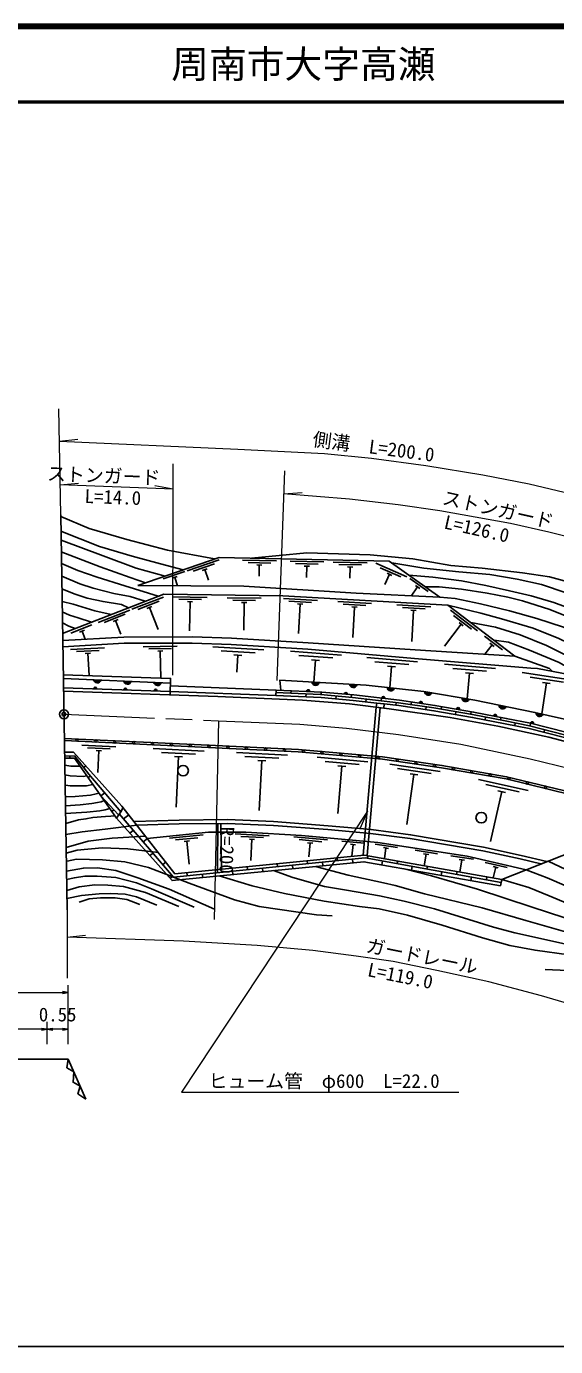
# Model space of a CAD drawing. Units: millimetres at full size, sheet at 1:1000, with parts at other scales. Extents: x 40000 to 680000, y 20000 to 380000.
# Drawn here: x 385840 to 455938, y 205000 to 380000 of the extents above; entities that cross this region are included whole.
import ezdxf
from ezdxf.enums import TextEntityAlignment as Align

# ---------------------------------------------------------------- set-up
doc = ezdxf.new("R2010")
doc.units = ezdxf.units.MM
doc.header["$LTSCALE"] = 1000
doc.header["$PDMODE"] = 32
doc.header["$PDSIZE"] = 500
doc.linetypes.add('CHAIN', pattern=[18.5, 12, -1.5, 3.5, -1.5])
for name, color, linetype, lineweight in [('M-BGD', 7, 'Continuous', 25), ('M-BMK', 2, 'CHAIN', 13), ('M-BMK-OTRS', 5, 'Continuous', 25), ('M-BMK-SRVR', 3, 'Continuous', 25), ('M-STR-HTXT', 7, 'Continuous', 13), ('M-TTL', 2, 'Continuous', 140), ('M-TTL-BAND', 7, 'Continuous', 25), ('M-TTL-LINE', 7, 'Continuous', 50)]:
    doc.layers.add(name, color=color, linetype=linetype, lineweight=lineweight)
doc.layers.add('M-OTRS', color=6, linetype='Continuous')
doc.layers.add('M-TTL-TXT', color=7, linetype='Continuous')
doc.styles.add('ＭＳ ゴシック', font='')
doc.styles.get('ＭＳ ゴシック').set_extended_font_data('MS Gothic')

# ---------------------------------------------------------------- blocks, each defined once
blk = doc.blocks.new('open_arrow')
at = {"color": 0, "linetype": 'Continuous', "lineweight": -2}
blk.add_lwpolyline([(7.5, 1.25), (0, 0), (7.5, -1.25)], dxfattribs=at)

msp = doc.modelspace()

# ---------------------------------------------------------------- hatches: boundary and pattern name
at = {"layer": 'M-BGD'}
for points in [[(394727, 293402), (395717, 293359, -0.82183)], [(395150, 292168), (394749, 292181, -0.4608), (394957, 292409, -0.4608)], [(398723, 293227), (399713, 293184, -0.82183)], [(398746, 292046), (399148, 292032, 0.4608), (398955, 292274, 0.4608)], [(402719, 293052), (403709, 293009, -0.82183)], [(424635, 293023), (423646, 293079, 0.82183)], [(429628, 292742), (428638, 292798, 0.82183)], [(434604, 292271), (433619, 292376, 0.82183)], [(402744, 291911), (403146, 291897, 0.4608), (402953, 292139, 0.4608)], [(422959, 291848), (423360, 291830, 0.4608), (423170, 292074, 0.4608)], [(427945, 291488), (428345, 291452, 0.4608), (428166, 291704, 0.4608)], [(433316, 290912), (432916, 290957, -0.4608), (433142, 291168, -0.4608)], [(437873, 290306), (438270, 290247, 0.4608), (438106, 290509, 0.4608)], [(439565, 291665), (438589, 291835, 0.82183)], [(444491, 290807), (443515, 290977, 0.82183)], [(442809, 289508), (443205, 289440, 0.4608), (443046, 289705, 0.4608)], [(448120, 288524), (447725, 288601, -0.4608), (447968, 288793, -0.4608)], [(448425, 290034), (449396, 289838, -0.82183)], [(453326, 289043), (454292, 288825, -0.82183)], [(452631, 287636), (453021, 287537, 0.4608), (452884, 287814, 0.4608)]]:
    msp.add_hatch(color=256, dxfattribs=at).paths.add_polyline_path(points)

# ---------------------------------------------------------------- linework, layer by layer
for p, q in [((411387, 309302), (407132, 307838)), ((410776, 308774), (407939, 307798)), ((409786, 308116), (409124, 307888)), ((409455, 308002), (409943, 306584)), ((418957, 309154), (414458, 309253)), ((418200, 308870), (415201, 308936)), ((417044, 308596), (416344, 308611)), ((416694, 308603), (416661, 307104)), ((425257, 309015), (420758, 309114)), ((424500, 308732), (421501, 308798)), ((423344, 308457), (422644, 308472)), ((422994, 308465), (422961, 306965)), ((430979, 308889), (426480, 308988)), ((430223, 308606), (427223, 308672)), ((429066, 308331), (428366, 308346)), ((428716, 308339), (428683, 306839)), ((436245, 307021), (432123, 308827)), ((435437, 307047), (432689, 308251)), ((406810, 307727), (403973, 306751)), ((405820, 307069), (405158, 306841)), ((405489, 306955), (405867, 305857)), ((433943, 307374), (433341, 306000)), ((434264, 307234), (433622, 307515)), ((439053, 305075), (436610, 306817)), ((437657, 305701), (436786, 304480)), ((437942, 305498), (437372, 305905)), ((404005, 304361), (399810, 302731)), ((403414, 303810), (400618, 302723)), ((402451, 303113), (401798, 302860)), ((402125, 302987), (403272, 300034)), ((409769, 304315), (405270, 304384)), ((409015, 304027), (406015, 304072)), ((407860, 303744), (407160, 303755)), ((407510, 303750), (407451, 299870)), ((416942, 304207), (412442, 304275)), ((416187, 303918), (413187, 303964)), ((415033, 303636), (414333, 303646)), ((414683, 303641), (414627, 299957)), ((424378, 303908), (419885, 304159)), ((423612, 303650), (420617, 303817)), ((422447, 303415), (421748, 303454)), ((422098, 303434), (421879, 299526)), ((431571, 303506), (427078, 303757)), ((430805, 303248), (427810, 303416)), ((429640, 303013), (428941, 303052)), ((429291, 303032), (429066, 299011)), ((439409, 303068), (434916, 303319)), ((438643, 302810), (435648, 302978)), ((399532, 302623), (395338, 300994)), ((398942, 302072), (396146, 300986)), ((397979, 301376), (397326, 301122)), ((397652, 301249), (398361, 299426)), ((437478, 302575), (436779, 302614)), ((437129, 302594), (436897, 298450)), ((445592, 299868), (442015, 302599)), ((444813, 300085), (442429, 301905)), ((394508, 300671), (391711, 299585)), ((393544, 299975), (392892, 299722)), ((393218, 299848), (393637, 298769)), ((443439, 300757), (441224, 297855)), ((443717, 300544), (443161, 300969)), ((396191, 297635), (391698, 297384)), ((405815, 297852), (401316, 297758)), ((405071, 297537), (402072, 297474)), ((417273, 297351), (410535, 297758)), ((448903, 297340), (446518, 299160)), ((447528, 298011), (446583, 296774)), ((447806, 297799), (447250, 298224)), ((395459, 297294), (392463, 297126)), ((394327, 296930), (393628, 296891)), ((393978, 296910), (394144, 293948)), ((403928, 297213), (403228, 297198)), ((403578, 297205), (403654, 293614)), ((416123, 296970), (411631, 297241)), ((414374, 296625), (413326, 296688)), ((413850, 296656), (413714, 294410)), ((427574, 296647), (420843, 297162)), ((426418, 296284), (421931, 296627)), ((424663, 295967), (423616, 296047)), ((424140, 296007), (423914, 293064)), ((437654, 295750), (430929, 296327)), ((436495, 295398), (432012, 295783)), ((434738, 295097), (433692, 295187)), ((434215, 295142), (433974, 292338)), ((447965, 294866), (441240, 295443)), ((446806, 294514), (442322, 294898)), ((445049, 294213), (444003, 294303)), ((444526, 294258), (444234, 290852)), ((458186, 293356), (451510, 294356)), ((390731, 293578), (404927, 292955)), ((457006, 293077), (452556, 293744)), ((454715, 292966), (454101, 288868)), ((455234, 292888), (454195, 293044)), ((418905, 292031), (418872, 291299)), ((420887, 291597), (420903, 291941)), ((422868, 291119), (422885, 291507)), ((424899, 291761), (424883, 291414)), ((426840, 290852), (426875, 291234)), ((428867, 291054), (428898, 291401)), ((430813, 290463), (430855, 290835)), ((432842, 290611), (432881, 290961)), ((432191, 289768), (430432, 270141)), ((430958, 270086), (432684, 289706)), ((434830, 290388), (434787, 290010)), ((436809, 290105), (436861, 290456)), ((438732, 289438), (438788, 289812)), ((440763, 289496), (440823, 289848)), ((442670, 288788), (442734, 289158)), ((444765, 289172), (444705, 288820)), ((446669, 288442), (446597, 288075)), ((448701, 288410), (448632, 288058)), ((450594, 287673), (450522, 287306)), ((452625, 287638), (452555, 287282)), ((454494, 286789), (454402, 286430)), ((392072, 283815), (390888, 283796)), ((397694, 284493), (393199, 284704)), ((396931, 284229), (393934, 284369)), ((395768, 283983), (395069, 284016)), ((395419, 284000), (395282, 281086)), ((409391, 283945), (402648, 284261)), ((408246, 283548), (403751, 283759)), ((420425, 283402), (413683, 283734)), ((392215, 282988), (390901, 282988)), ((391585, 283288), (391585, 282988)), ((393718, 281974), (393441, 281760)), ((406502, 283179), (405453, 283229)), ((405977, 283204), (405664, 276520)), ((419279, 283008), (414784, 283229)), ((417534, 282643), (416485, 282695)), ((417009, 282669), (416684, 276076)), ((431067, 282530), (424342, 283114)), ((429907, 282179), (425424, 282568)), ((427627, 281926), (427083, 275656)), ((428150, 281880), (427104, 281971)), ((440643, 281252), (433963, 282219)), ((394316, 280651), (394002, 280431)), ((439466, 280968), (435012, 281613)), ((437174, 280845), (436213, 274206)), ((437694, 280770), (436655, 280920)), ((452299, 278712), (445712, 280187)), ((396224, 278397), (395687, 278022)), ((451102, 278519), (446711, 279502)), ((448808, 278571), (447330, 271973)), ((449321, 278457), (448296, 278686)), ((398048, 275479), (395687, 278022)), ((397439, 276135), (397148, 275932)), ((398708, 274960), (399390, 275495)), ((469015, 274923), (448807, 266930)), ((399533, 273067), (400011, 273442)), ((411218, 274340), (411134, 268239)), ((411687, 268294), (411615, 274345)), ((401313, 271924), (401858, 272352)), ((409270, 272827), (404792, 272381)), ((408553, 272454), (405568, 272157)), ((407439, 272042), (406742, 271972)), ((407090, 272007), (407397, 268928)), ((418003, 272719), (413510, 272979)), ((417237, 272463), (414242, 272636)), ((416071, 272230), (415372, 272270)), ((415722, 272250), (415559, 269441)), ((425729, 272158), (421247, 272563)), ((424955, 271927), (421967, 272197)), ((423783, 271732), (423086, 271795)), ((423434, 271763), (423268, 269925)), ((430625, 271716), (427637, 271986)), ((429453, 271521), (428756, 271584)), ((429104, 271552), (428964, 269996)), ((435000, 271152), (432035, 271610)), ((402195, 270076), (402615, 270406)), ((427052, 269440), (427016, 269804)), ((429091, 269136), (429041, 269641)), ((431028, 269752), (431083, 270064)), ((433818, 271031), (433126, 271138)), ((433472, 271084), (433255, 269680)), ((440312, 270332), (437347, 270790)), ((439129, 270211), (438438, 270318)), ((438784, 270264), (438549, 268744)), ((445049, 269601), (442084, 270058)), ((443867, 269479), (443175, 269586)), ((443521, 269533), (443270, 267909)), ((403918, 268888), (404326, 269209)), ((407153, 267429), (407112, 267843)), ((411133, 267831), (411093, 268235)), ((413168, 267567), (413122, 268032)), ((415112, 268234), (415074, 268628)), ((417149, 267959), (417102, 268435)), ((419092, 268636), (419054, 269020)), ((421130, 268352), (421082, 268837)), ((423072, 269038), (423035, 269412)), ((425110, 268744), (425062, 269239)), ((432901, 268861), (432995, 269391)), ((434962, 269030), (435022, 269368)), ((436840, 268164), (436929, 268669)), ((438896, 268308), (438960, 268671)), ((440779, 267468), (440863, 267947)), ((442830, 267586), (442899, 267975)), ((449539, 268508), (446614, 269177)), ((448351, 268472), (447668, 268628)), ((448009, 268550), (447685, 267129)), ((404901, 267036), (405220, 267371)), ((409188, 267175), (409143, 267630)), ((444717, 266772), (444798, 267225)), ((446765, 266864), (446838, 267279)), ((448656, 266075), (448807, 266930))]:
    msp.add_line(p, q, dxfattribs=at)
for points in [[(410766, 309402), (404536, 310557), (399153, 311993), (394145, 313434), (390384, 315052)], [(390416, 313094), (395535, 311071), (399838, 309757), (403580, 308753), (406593, 307967)], [(404203, 307144), (400379, 308202), (395986, 309837), (390435, 311901)], [(390460, 310348), (395594, 308382), (399566, 306938), (401624, 306257)], [(415663, 309523), (423001, 310240), (431386, 309936), (437019, 309426), (442074, 308521), (446220, 308179), (451562, 307554), (455124, 307029), (459192, 305945), (462777, 304582), (465626, 303006), (470565, 300030), (474894, 297625), (481344, 294125), (485848, 291961), (489482, 289614), (492272, 287404)], [(403277, 304455), (398886, 305854), (395193, 306999), (392647, 307890), (390485, 308822)], [(488214, 288197), (487290, 288953), (485578, 290145), (482724, 291582), (479625, 293417), (476006, 295395), (472164, 297443), (468760, 299125), (463806, 301694), (460270, 303569), (457325, 304934), (454093, 306005), (450831, 306708), (447213, 307340), (443125, 307697), (438488, 308206), (434232, 308879)], [(390512, 307147), (392937, 306116), (394672, 305525), (397420, 304812), (399596, 304440), (401573, 303793)], [(436497, 307262), (439669, 306997), (443466, 306485), (446679, 305905), (449846, 305178), (452703, 304515), (455725, 303616), (458428, 302618), (461207, 301441), (463493, 300279), (469005, 297238), (472118, 295656), (477641, 292828), (479704, 291765), (481734, 290337), (483107, 289194)], [(399360, 302933), (398432, 303368), (395986, 303759), (393899, 304190), (392185, 304771), (390539, 305430)], [(455498, 294512), (455153, 294898), (450557, 296518), (441686, 303292), (419820, 304514), (404045, 304753), (390634, 299543)], [(390663, 297773), (398769, 298227), (407814, 298255), (412975, 298058), (423108, 297447), (437260, 296232), (452643, 294913), (453532, 294885), (469923, 291770), (495873, 286700), (515471, 284726), (517936, 275788), (518959, 276001), (523116, 278817), (523116, 280524), (516035, 289261), (513476, 292346), (500728, 305210)], [(478380, 290118), (476213, 291441), (471099, 294176), (464547, 298053), (461382, 299891), (458125, 301535), (455184, 302699), (451539, 303842), (449591, 304352), (446868, 304892), (443492, 305419), (440526, 305705), (438660, 305720)], [(390566, 303786), (392035, 303397), (394911, 302526), (397054, 302037)], [(440600, 304336), (442634, 304150), (445970, 303453), (449850, 302531), (453455, 301516), (456996, 300350), (462018, 298128), (463783, 296983), (466404, 295110), (472265, 291313)], [(468495, 292042), (465936, 293673), (462837, 295536), (459769, 297235), (456382, 298841), (452973, 300221), (448782, 301480), (446030, 302222), (441686, 303292)], [(394469, 301033), (392695, 301622), (391542, 301952), (390588, 302392)], [(390612, 300960), (391472, 300499), (392306, 300192)], [(444704, 300987), (447990, 300355), (451268, 299345), (454729, 297936), (461052, 294812), (464103, 292876)], [(390650, 298601), (398745, 299055), (407829, 299083), (413016, 298885), (423168, 298273), (437358, 297368), (450557, 296518)], [(459669, 293719), (458612, 294407), (456412, 295698), (452489, 297329), (449701, 298371), (447793, 298628)], [(390723, 294068), (404948, 293568), (404874, 291399)], [(390751, 292316), (404887, 291839), (404889, 291838)], [(404914, 292570), (418905, 292031), (424955, 291758), (429197, 291374), (435271, 290692), (439946, 289999), (445079, 289118), (449397, 288274), (452606, 287643), (457282, 286453)], [(419563, 292001), (419409, 293318), (430867, 292672), (438474, 291855), (445231, 290679), (453208, 289069), (458904, 287786)], [(390758, 291879), (411207, 291184), (422430, 290686), (428640, 290212), (433893, 289555), (441973, 288403), (448268, 287237), (455065, 285776), (464951, 283170)], [(457104, 285742), (452445, 286928), (449256, 287555), (444947, 288398), (439830, 289275), (435177, 289966), (433244, 290183), (432259, 290306), (429123, 290646), (424905, 291027), (418874, 291299), (404887, 291839)], [(490431, 274681), (480390, 278873), (475591, 280635), (470259, 282384), (467270, 283351), (463413, 284491), (461381, 285072), (457141, 286115), (452465, 287305), (449256, 287936), (444938, 288781), (439805, 289661), (435130, 290354), (429056, 291037), (424814, 291420), (418889, 291687)], [(508250, 258677), (500744, 262244), (492751, 265822), (478865, 271689), (469206, 275180), (458085, 278431), (449449, 280532), (440872, 282033), (433026, 283169), (421874, 284137), (409966, 284724), (390859, 285620)], [(508121, 258406), (500619, 261972), (492631, 265547), (478756, 271409), (469113, 274895), (458008, 278141), (449387, 280239), (440824, 281737), (432992, 282871), (421854, 283837), (409951, 284424), (390864, 285320)], [(392072, 283815), (398487, 276645), (405521, 267687), (430572, 270154), (448807, 266930)], [(390896, 283302), (392273, 283274), (394105, 280900), (398342, 275893)], [(390916, 282080), (391725, 281954), (392250, 281954), (392949, 281938)], [(392215, 282988), (397754, 275065), (405133, 266776), (430539, 269278), (448656, 266075)], [(390937, 280794), (391636, 280646), (393339, 280554), (393854, 280643)], [(390959, 279434), (391671, 279315), (393789, 279315), (394653, 279500)], [(390983, 277896), (392315, 277917), (394324, 278100), (395093, 278271), (395462, 278344)], [(391003, 276681), (392972, 276823), (394497, 277006), (395240, 277123), (395744, 277217), (396133, 277383)], [(391020, 275659), (393859, 275851), (395553, 276040), (396270, 276135), (396882, 276313)], [(391041, 274321), (392721, 274809), (393711, 274958), (394636, 275132), (396326, 275284), (397036, 275323), (397562, 275340)], [(398637, 276454), (398342, 275893), (397754, 275065)], [(398145, 275616), (405328, 267245), (430711, 269810), (448732, 266503)], [(454765, 269287), (451378, 270120), (446401, 271201), (436739, 272839), (431490, 273529), (425795, 274048), (418585, 274590), (412495, 274851), (406059, 274775), (400179, 274594)], [(391064, 272892), (393222, 273229), (396280, 273610), (400480, 274107)], [(453968, 268972), (451266, 269636), (446307, 270713), (436665, 272348), (431435, 273035), (425754, 273553), (418556, 274095), (412487, 274355), (406070, 274279), (400480, 274107)], [(401846, 272367), (409977, 273176), (414905, 273176), (422268, 272750), (432402, 271834), (444206, 270012), (452060, 268217)], [(391092, 271177), (394021, 271991), (397216, 272407), (401603, 272677)], [(391104, 270405), (392572, 270820), (395855, 271101), (399263, 270966), (403329, 270479)], [(391254, 269332), (392461, 269591), (395915, 269535), (398876, 269253), (401995, 268486), (407381, 266422), (413418, 264210), (416676, 263328), (424253, 262242), (426345, 262096)], [(391143, 268030), (393382, 268423), (395269, 268446), (397693, 268103), (400577, 267141), (404735, 265616), (410758, 263001)], [(491889, 243407), (488845, 246276), (485824, 248479), (483470, 249743), (480963, 250587), (474112, 252472), (469287, 253760), (468175, 254204), (465915, 255575), (464841, 256216), (463231, 256840), (461091, 257488), (450533, 259854), (447728, 260607), (439919, 263029), (435858, 264042), (432602, 264758), (428225, 265523), (425310, 265981), (421145, 267182), (418587, 268101)], [(424131, 268647), (428459, 267499), (433164, 266453), (434704, 266100), (438586, 265017), (446215, 263151), (451987, 261480), (459417, 259376), (466401, 257372), (468600, 256419), (472057, 254544), (474789, 253365), (480585, 251570), (482946, 250675), (485174, 249615), (487045, 248328), (489167, 246767), (493634, 242753)], [(495075, 242693), (489166, 248305), (486712, 250390), (485092, 251353), (482863, 252403), (476274, 254740), (471388, 256742), (465883, 258992), (461245, 260496), (452855, 263237), (445573, 265634), (439484, 267385), (435863, 268337)], [(502329, 239484), (497307, 244407), (492619, 248675), (490146, 250802), (487168, 253350), (485275, 254485), (483383, 255303), (476078, 257777), (471989, 259417), (466865, 261719), (461042, 264443), (457375, 266047), (454833, 267142), (452060, 268217)], [(454968, 269367), (459642, 267142), (463150, 265310), (467116, 263213), (471613, 260970), (478280, 258257), (483659, 256363), (485381, 255617), (487107, 254590), (488541, 253580), (490301, 252144), (494232, 248660), (502103, 241249), (505492, 238258)], [(408070, 263244), (402417, 265689), (400436, 266466), (397695, 267168), (395227, 267379), (393568, 267361), (392190, 267145), (391160, 266925)], [(391184, 265462), (392820, 265938), (394889, 266211), (396606, 266177), (398686, 265995), (401599, 265199), (406046, 263335)], [(411390, 267392), (415738, 266096), (420042, 265048), (425280, 264047), (429977, 263322), (432553, 263035), (436309, 262170), (440924, 260869), (446275, 259166), (449883, 258180), (453218, 257544), (457713, 256939)], [(448807, 266930), (452378, 265841), (455093, 264754), (459426, 262946), (463602, 261416), (467171, 260050), (470628, 258604), (474724, 256819), (479236, 255263), (482346, 254283), (484274, 253564), (485599, 252764), (486847, 251828), (489109, 249999), (493353, 246141), (498497, 241020)], [(391201, 264417), (393148, 264780), (395490, 265030), (396968, 265076), (398925, 264962), (400426, 264632), (403098, 263508)], [(392806, 263929), (394170, 264338), (395671, 264474), (397604, 264474), (399127, 264247), (400880, 263621)], [(486045, 245660), (484616, 246460), (482351, 247435), (479675, 248227), (474350, 249519), (471687, 250229), (468211, 251624), (466248, 252460), (463805, 253552), (462329, 254051), (460223, 254493), (457513, 254854), (454562, 255005)], [(358349, 243091), (361099, 243091), (374849, 243091), (388599, 243091), (391349, 243091), (393729, 237804)], [(393729, 237804), (392655, 238512), (392948, 239539), (392011, 240035), (392104, 241414), (391195, 241966), (391349, 243091)]]:
    msp.add_lwpolyline(points, dxfattribs=at)
for points in [[(400579, 305897), (414637, 305789), (429508, 304879), (440600, 304336), (433891, 309122), (411392, 309618)], [(432191, 289768), (433177, 289644), (433244, 290183), (432259, 290306)]]:
    msp.add_lwpolyline(points, close=True, dxfattribs=at)
for centre, radius in [((392557, 285390), 150), ((395054, 285273), 150), ((397552, 285156), 150), ((400049, 285039), 150), ((402546, 284922), 150), ((405043, 284805), 150), ((407541, 284688), 150), ((410038, 284570), 150), ((412535, 284447), 150), ((414971, 284334), 150), ((417529, 284201), 150), ((420026, 284078), 150), ((422521, 283930), 150), ((425012, 283714), 150), ((427502, 283498), 150), ((406599, 281344), 700), ((429993, 283281), 150), ((432484, 283065), 150), ((434961, 282737), 150), ((437435, 282379), 150), ((439910, 282021), 150), ((442377, 281617), 150), ((444839, 281186), 150), ((447302, 280756), 150), ((449760, 280302), 150), ((452189, 279711), 150), ((454618, 279120), 150), ((446095, 275108), 700)]:
    msp.add_circle(centre, radius, dxfattribs=at)
for centre, radius, start, end in [((395226, 293478), 505, 188.66136, 346.31955), ((394950, 292206), 203, 349.1028, 187.02618), ((399222, 293303), 505, 188.66136, 346.31955), ((398948, 292071), 203, 349.1028, 187.02618), ((403218, 293128), 505, 188.66136, 346.31955), ((424146, 293149), 505, 187.94539, 345.60358), ((429138, 292867), 505, 187.94539, 345.60358), ((434122, 292421), 505, 185.03733, 342.69552), ((402946, 291936), 203, 349.1028, 187.02618), ((423161, 291871), 203, 348.45962, 186.38301), ((428148, 291501), 203, 345.86809, 183.79148), ((433120, 290966), 203, 344.6316, 182.55499), ((438076, 290308), 203, 342.59533, 180.51872), ((439094, 291846), 505, 181.29856, 338.95675), ((444020, 290989), 505, 181.29856, 338.95675), ((443012, 289505), 203, 341.30956, 179.23295), ((447929, 288593), 203, 339.97229, 177.89567), ((448930, 290032), 505, 179.76462, 337.42281), ((453831, 289029), 505, 178.4698, 336.12799), ((452834, 287617), 203, 336.75994, 174.68333)]:
    msp.add_arc(centre, radius, start, end, dxfattribs=at)
at = {"layer": 'M-BMK'}
msp.add_lwpolyline([(390807, 288825), (411280, 287962), (422041, 287521), (428262, 286965), (435113, 286149), (443365, 284839), (452550, 282931), (462546, 280448)], dxfattribs=at)
at = {"layer": 'M-BMK-OTRS'}
msp.add_line((391225, 262894), (390381, 315274), dxfattribs=at)
at = {"layer": 'M-BMK-SRVR'}
msp.add_circle((390807, 288825), 600, dxfattribs=at)
at = {"layer": 'M-OTRS'}
msp.add_point((390807, 288825), dxfattribs=at)
at = {"layer": 'M-STR-HTXT'}
for p, q in [((390381, 315274), (390151, 329320)), ((390221, 325038), (392665, 325270)), ((405253, 294021), (405284, 322020)), ((420006, 321087), (419003, 293295)), ((390316, 319213), (392759, 319462)), ((405280, 318646), (390316, 319213)), ((405280, 318646), (402864, 319080)), ((419896, 318059), (422348, 318195)), ((411280, 287962), (410729, 261636)), ((431032, 275982), (430047, 273734)), ((391225, 262894), (391225, 253821)), ((391225, 259293), (393667, 259546)), ((391349, 245091), (391349, 252928)), ((358349, 251928), (391349, 251928)), ((388599, 247056), (374849, 247056)), ((388599, 245091), (388599, 248056)), ((391349, 247056), (388599, 247056))]:
    msp.add_line(p, q, dxfattribs=at)
for points in [[(390221, 325038), (413826, 323974), (425317, 323394), (431549, 322763), (438768, 321808), (446312, 320578), (452456, 319371), (458922, 317799), (471855, 314077), (475755, 312726), (477554, 312448), (478955, 312409), (480775, 312521), (482146, 312802), (484057, 313328), (486168, 314309), (488135, 315653), (489692, 317013), (491001, 318585), (492033, 320255), (492934, 322188), (493836, 325724)], [(497811, 318056), (497352, 315486), (495700, 312118), (493610, 309548), (491096, 307356), (488545, 306087), (486186, 305340), (483852, 304971), (481778, 304979), (479922, 305298), (471218, 308394), (467632, 309589), (463616, 310751), (459444, 311867), (455034, 312961), (449966, 314091), (440592, 315806), (435103, 316599), (428622, 317322), (419896, 318059)], [(431032, 275982), (406384, 238737), (443117, 238737)], [(498002, 234174), (488777, 238258), (478191, 242865), (469723, 246408), (461589, 249266), (454068, 251510), (447108, 253370), (440221, 254859), (434403, 256033), (429529, 256769), (423762, 257523), (416401, 258172), (406639, 258733), (391225, 259293)]]:
    msp.add_lwpolyline(points, dxfattribs=at)
at = {"layer": 'M-TTL'}
msp.add_line((680000, 380000), (40000, 380000), dxfattribs=at)
at = {"layer": 'M-TTL-BAND'}
msp.add_line((40000, 205000), (579000, 205000), dxfattribs=at)
at = {"layer": 'M-TTL-LINE'}
msp.add_line((40000, 370000), (680000, 370000), dxfattribs=at)

# ---------------------------------------------------------------- block references
at = {"layer": 'M-STR-HTXT', "xscale": 100, "yscale": 100, "rotation": 180}
for p in [(391349, 251928), (388599, 247056), (391349, 247056)]:
    msp.add_blockref('open_arrow', p, dxfattribs=at)
at = {"layer": 'M-STR-HTXT', "xscale": 100, "yscale": 100}
msp.add_blockref('open_arrow', (388599, 247056), dxfattribs=at)

# ---------------------------------------------------------------- texts
at = {"layer": 'M-STR-HTXT', "style": 'ＭＳ ゴシック'}
for s, rotation, p in [('側溝\u3000L=200.0', 352.466, (423599, 323868)), ('ストンガード', 357.833, (388532, 319280)), ('L=14.0', 357.833, (393503, 316286)), ('ストンガード', 347.422, (440688, 316161)), ('L=126.0', 347.422, (440927, 312928)), ('R=200', 268.802, (410987, 273946)), ('ガードレール', 348.594, (430620, 256796)), ('L=119.0', 348.594, (430812, 253577))]:
    msp.add_text(s, height=1833, rotation=rotation, dxfattribs=at).set_placement(p, align=Align.BOTTOM_LEFT)
msp.add_text('0.55', height=1833, dxfattribs=at).set_placement((389974, 247556), align=Align.BOTTOM_CENTER)
msp.add_text('ヒューム管  φ600  L=22.0', height=1833, dxfattribs=at).set_placement((409966, 238737), align=Align.BOTTOM_LEFT)
at = {"layer": 'M-TTL-TXT', "style": 'ＭＳ ゴシック'}
msp.add_text('周南市大字高瀬', height=3666, dxfattribs=at).set_placement((405024, 375000), align=Align.MIDDLE_LEFT)

doc.saveas('drawing.dxf')
